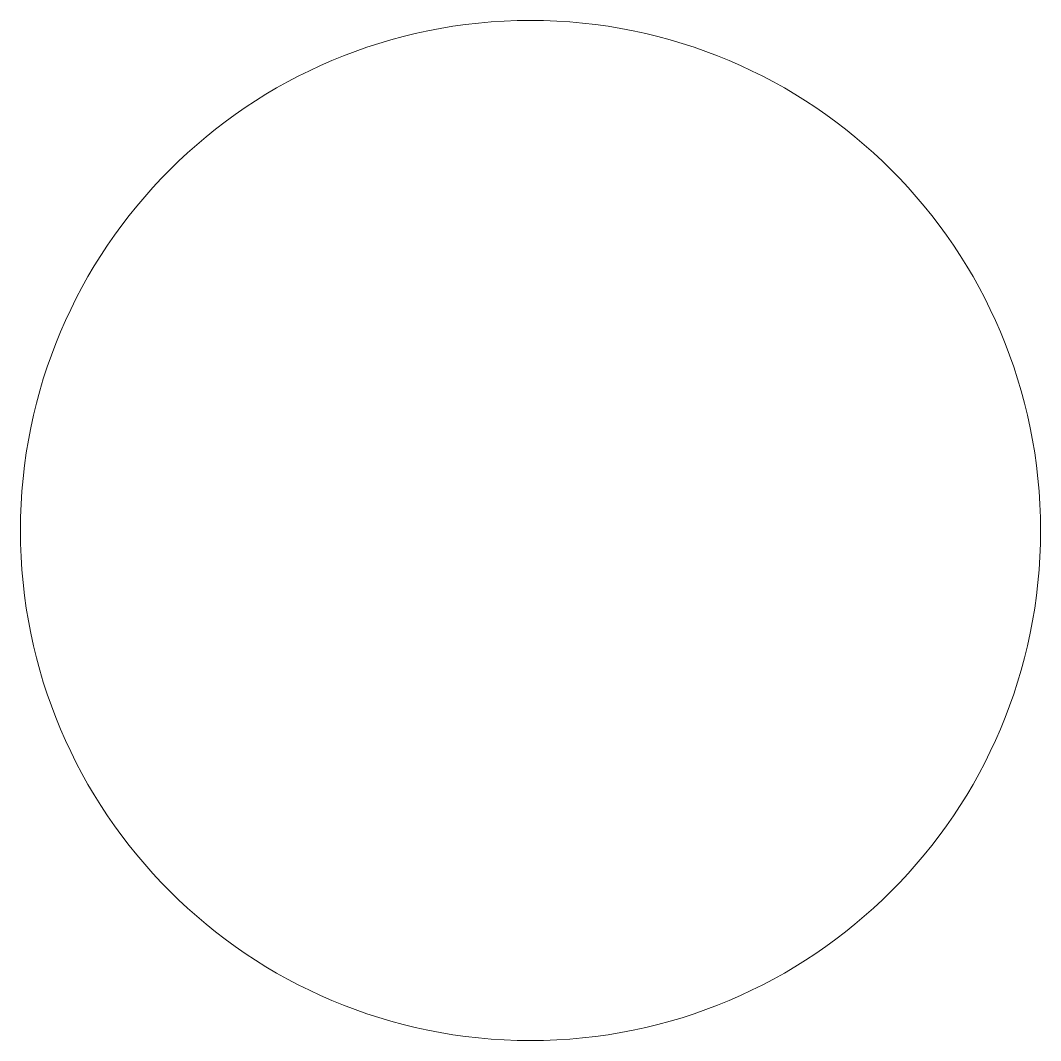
# Model space of a CAD drawing. Header units: millimetres. Extents: x -219 to 200, y -145 to 147.
# Drawn here: x 112.93 to 122.11, y 95.41 to 104.59 of the extents above; entities that cross this region are included whole.
import ezdxf

# ---------------------------------------------------------------- set-up
doc = ezdxf.new("R2010")
doc.units = ezdxf.units.MM
doc.header["$MEASUREMENT"] = 0
doc.layers.add('Camada 1', color=7, linetype='Continuous')

msp = doc.modelspace()

# ---------------------------------------------------------------- linework, layer by layer
at = {"layer": 'Camada 1', "color": 1, "lineweight": 9}
msp.add_open_spline([(117.5183, 104.5943), (117.5183, 104.5943), (117.3998, 104.5928), (117.3998, 104.5928), (117.3998, 104.5928), (117.3998, 104.5928), (117.282, 104.5883), (117.282, 104.5883), (117.282, 104.5883), (117.282, 104.5883), (117.1651, 104.5809), (117.1651, 104.5809), (117.1651, 104.5809), (117.1651, 104.5809), (117.0489, 104.5706), (117.0489, 104.5706), (117.0489, 104.5706), (117.0489, 104.5706), (116.9336, 104.5574), (116.9336, 104.5574), (116.9336, 104.5574), (116.9336, 104.5574), (116.8192, 104.5414), (116.8192, 104.5414), (116.8192, 104.5414), (116.8192, 104.5414), (116.7057, 104.5226), (116.7057, 104.5226), (116.7057, 104.5226), (116.7057, 104.5226), (116.5932, 104.501), (116.5932, 104.501), (116.5932, 104.501), (116.5932, 104.501), (116.4817, 104.4767), (116.4817, 104.4767), (116.4817, 104.4767), (116.4817, 104.4767), (116.3711, 104.4497), (116.3711, 104.4497), (116.3711, 104.4497), (116.3711, 104.4497), (116.2617, 104.4201), (116.2617, 104.4201), (116.2617, 104.4201), (116.2617, 104.4201), (116.1533, 104.3879), (116.1533, 104.3879), (116.1533, 104.3879), (116.1533, 104.3879), (116.0461, 104.3531), (116.0461, 104.3531), (116.0461, 104.3531), (116.0461, 104.3531), (115.94, 104.3157), (115.94, 104.3157), (115.94, 104.3157), (115.94, 104.3157), (115.8352, 104.2759), (115.8352, 104.2759), (115.8352, 104.2759), (115.8352, 104.2759), (115.7316, 104.2335), (115.7316, 104.2335), (115.7316, 104.2335), (115.7316, 104.2335), (115.6293, 104.1888), (115.6293, 104.1888), (115.6293, 104.1888), (115.6293, 104.1888), (115.5283, 104.1416), (115.5283, 104.1416), (115.5283, 104.1416), (115.5283, 104.1416), (115.4286, 104.0921), (115.4286, 104.0921), (115.4286, 104.0921), (115.4286, 104.0921), (115.3304, 104.0403), (115.3304, 104.0403), (115.3304, 104.0403), (115.3304, 104.0403), (115.2335, 103.9861), (115.2335, 103.9861), (115.2335, 103.9861), (115.2335, 103.9861), (115.1382, 103.9297), (115.1382, 103.9297), (115.1382, 103.9297), (115.1382, 103.9297), (115.0443, 103.8711), (115.0443, 103.8711), (115.0443, 103.8711), (115.0443, 103.8711), (114.9519, 103.8104), (114.9519, 103.8104), (114.9519, 103.8104), (114.9519, 103.8104), (114.8612, 103.7474), (114.8612, 103.7474), (114.8612, 103.7474), (114.8612, 103.7474), (114.772, 103.6824), (114.772, 103.6824), (114.772, 103.6824), (114.772, 103.6824), (114.6844, 103.6153), (114.6844, 103.6153), (114.6844, 103.6153), (114.6844, 103.6153), (114.5986, 103.5461), (114.5986, 103.5461), (114.5986, 103.5461), (114.5986, 103.5461), (114.5144, 103.475), (114.5144, 103.475), (114.5144, 103.475), (114.5144, 103.475), (114.432, 103.4019), (114.432, 103.4019), (114.432, 103.4019), (114.432, 103.4019), (114.3514, 103.3268), (114.3514, 103.3268), (114.3514, 103.3268), (114.3514, 103.3268), (114.2726, 103.2499), (114.2726, 103.2499), (114.2726, 103.2499), (114.2726, 103.2499), (114.1957, 103.1711), (114.1957, 103.1711), (114.1957, 103.1711), (114.1957, 103.1711), (114.1206, 103.0905), (114.1206, 103.0905), (114.1206, 103.0905), (114.1206, 103.0905), (114.0475, 103.0081), (114.0475, 103.0081), (114.0475, 103.0081), (114.0475, 103.0081), (113.9764, 102.9239), (113.9764, 102.9239), (113.9764, 102.9239), (113.9764, 102.9239), (113.9072, 102.8381), (113.9072, 102.8381), (113.9072, 102.8381), (113.9072, 102.8381), (113.8401, 102.7505), (113.8401, 102.7505), (113.8401, 102.7505), (113.8401, 102.7505), (113.7751, 102.6614), (113.7751, 102.6614), (113.7751, 102.6614), (113.7751, 102.6614), (113.7121, 102.5706), (113.7121, 102.5706), (113.7121, 102.5706), (113.7121, 102.5706), (113.6514, 102.4782), (113.6514, 102.4782), (113.6514, 102.4782), (113.6514, 102.4782), (113.5928, 102.3844), (113.5928, 102.3844), (113.5928, 102.3844), (113.5928, 102.3844), (113.5364, 102.289), (113.5364, 102.289), (113.5364, 102.289), (113.5364, 102.289), (113.4822, 102.1922), (113.4822, 102.1922), (113.4822, 102.1922), (113.4822, 102.1922), (113.4304, 102.0939), (113.4304, 102.0939), (113.4304, 102.0939), (113.4304, 102.0939), (113.3809, 101.9942), (113.3809, 101.9942), (113.3809, 101.9942), (113.3809, 101.9942), (113.3337, 101.8932), (113.3337, 101.8932), (113.3337, 101.8932), (113.3337, 101.8932), (113.289, 101.7909), (113.289, 101.7909), (113.289, 101.7909), (113.289, 101.7909), (113.2466, 101.6873), (113.2466, 101.6873), (113.2466, 101.6873), (113.2466, 101.6873), (113.2068, 101.5825), (113.2068, 101.5825), (113.2068, 101.5825), (113.2068, 101.5825), (113.1694, 101.4765), (113.1694, 101.4765), (113.1694, 101.4765), (113.1694, 101.4765), (113.1346, 101.3692), (113.1346, 101.3692), (113.1346, 101.3692), (113.1346, 101.3692), (113.1024, 101.2609), (113.1024, 101.2609), (113.1024, 101.2609), (113.1024, 101.2609), (113.0728, 101.1514), (113.0728, 101.1514), (113.0728, 101.1514), (113.0728, 101.1514), (113.0458, 101.0409), (113.0458, 101.0409), (113.0458, 101.0409), (113.0458, 101.0409), (113.0215, 100.9294), (113.0215, 100.9294), (113.0215, 100.9294), (113.0215, 100.9294), (112.9999, 100.8168), (112.9999, 100.8168), (112.9999, 100.8168), (112.9999, 100.8168), (112.9811, 100.7033), (112.9811, 100.7033), (112.9811, 100.7033), (112.9811, 100.7033), (112.9651, 100.5889), (112.9651, 100.5889), (112.9651, 100.5889), (112.9651, 100.5889), (112.9519, 100.4736), (112.9519, 100.4736), (112.9519, 100.4736), (112.9519, 100.4736), (112.9416, 100.3575), (112.9416, 100.3575), (112.9416, 100.3575), (112.9416, 100.3575), (112.9342, 100.2405), (112.9342, 100.2405), (112.9342, 100.2405), (112.9342, 100.2405), (112.9297, 100.1228), (112.9297, 100.1228), (112.9297, 100.1228), (112.9297, 100.1228), (112.9283, 100.0044), (112.9283, 100.0044), (112.9283, 100.0044), (112.9283, 100.0044), (112.9297, 99.8859), (112.9297, 99.8859), (112.9297, 99.8859), (112.9297, 99.8859), (112.9342, 99.7681), (112.9342, 99.7681), (112.9342, 99.7681), (112.9342, 99.7681), (112.9416, 99.6512), (112.9416, 99.6512), (112.9416, 99.6512), (112.9416, 99.6512), (112.9519, 99.535), (112.9519, 99.535), (112.9519, 99.535), (112.9519, 99.535), (112.9651, 99.4197), (112.9651, 99.4197), (112.9651, 99.4197), (112.9651, 99.4197), (112.9811, 99.3053), (112.9811, 99.3053), (112.9811, 99.3053), (112.9811, 99.3053), (112.9999, 99.1918), (112.9999, 99.1918), (112.9999, 99.1918), (112.9999, 99.1918), (113.0215, 99.0793), (113.0215, 99.0793), (113.0215, 99.0793), (113.0215, 99.0793), (113.0458, 98.9678), (113.0458, 98.9678), (113.0458, 98.9678), (113.0458, 98.9678), (113.0728, 98.8572), (113.0728, 98.8572), (113.0728, 98.8572), (113.0728, 98.8572), (113.1024, 98.7478), (113.1024, 98.7478), (113.1024, 98.7478), (113.1024, 98.7478), (113.1346, 98.6394), (113.1346, 98.6394), (113.1346, 98.6394), (113.1346, 98.6394), (113.1694, 98.5322), (113.1694, 98.5322), (113.1694, 98.5322), (113.1694, 98.5322), (113.2068, 98.4261), (113.2068, 98.4261), (113.2068, 98.4261), (113.2068, 98.4261), (113.2466, 98.3213), (113.2466, 98.3213), (113.2466, 98.3213), (113.2466, 98.3213), (113.289, 98.2177), (113.289, 98.2177), (113.289, 98.2177), (113.289, 98.2177), (113.3337, 98.1154), (113.3337, 98.1154), (113.3337, 98.1154), (113.3337, 98.1154), (113.3809, 98.0144), (113.3809, 98.0144), (113.3809, 98.0144), (113.3809, 98.0144), (113.4304, 97.9147), (113.4304, 97.9147), (113.4304, 97.9147), (113.4304, 97.9147), (113.4822, 97.8165), (113.4822, 97.8165), (113.4822, 97.8165), (113.4822, 97.8165), (113.5364, 97.7196), (113.5364, 97.7196), (113.5364, 97.7196), (113.5364, 97.7196), (113.5928, 97.6243), (113.5928, 97.6243), (113.5928, 97.6243), (113.5928, 97.6243), (113.6514, 97.5304), (113.6514, 97.5304), (113.6514, 97.5304), (113.6514, 97.5304), (113.7121, 97.438), (113.7121, 97.438), (113.7121, 97.438), (113.7121, 97.438), (113.7751, 97.3472), (113.7751, 97.3472), (113.7751, 97.3472), (113.7751, 97.3472), (113.8401, 97.2581), (113.8401, 97.2581), (113.8401, 97.2581), (113.8401, 97.2581), (113.9072, 97.1705), (113.9072, 97.1705), (113.9072, 97.1705), (113.9072, 97.1705), (113.9764, 97.0847), (113.9764, 97.0847), (113.9764, 97.0847), (113.9764, 97.0847), (114.0475, 97.0005), (114.0475, 97.0005), (114.0475, 97.0005), (114.0475, 97.0005), (114.1206, 96.9181), (114.1206, 96.9181), (114.1206, 96.9181), (114.1206, 96.9181), (114.1957, 96.8375), (114.1957, 96.8375), (114.1957, 96.8375), (114.1957, 96.8375), (114.2726, 96.7587), (114.2726, 96.7587), (114.2726, 96.7587), (114.2726, 96.7587), (114.3514, 96.6818), (114.3514, 96.6818), (114.3514, 96.6818), (114.3514, 96.6818), (114.432, 96.6067), (114.432, 96.6067), (114.432, 96.6067), (114.432, 96.6067), (114.5144, 96.5336), (114.5144, 96.5336), (114.5144, 96.5336), (114.5144, 96.5336), (114.5986, 96.4625), (114.5986, 96.4625), (114.5986, 96.4625), (114.5986, 96.4625), (114.6844, 96.3933), (114.6844, 96.3933), (114.6844, 96.3933), (114.6844, 96.3933), (114.772, 96.3262), (114.772, 96.3262), (114.772, 96.3262), (114.772, 96.3262), (114.8611, 96.2612), (114.8611, 96.2612), (114.8611, 96.2612), (114.8611, 96.2612), (114.9519, 96.1982), (114.9519, 96.1982), (114.9519, 96.1982), (114.9519, 96.1982), (115.0443, 96.1374), (115.0443, 96.1374), (115.0443, 96.1374), (115.0443, 96.1374), (115.1381, 96.0788), (115.1381, 96.0788), (115.1381, 96.0788), (115.1381, 96.0788), (115.2335, 96.0224), (115.2335, 96.0224), (115.2335, 96.0224), (115.2335, 96.0224), (115.3303, 95.9683), (115.3303, 95.9683), (115.3303, 95.9683), (115.3303, 95.9683), (115.4286, 95.9165), (115.4286, 95.9165), (115.4286, 95.9165), (115.4286, 95.9165), (115.5283, 95.8669), (115.5283, 95.8669), (115.5283, 95.8669), (115.5283, 95.8669), (115.6293, 95.8198), (115.6293, 95.8198), (115.6293, 95.8198), (115.6293, 95.8198), (115.7316, 95.775), (115.7316, 95.775), (115.7316, 95.775), (115.7316, 95.775), (115.8352, 95.7327), (115.8352, 95.7327), (115.8352, 95.7327), (115.8352, 95.7327), (115.94, 95.6928), (115.94, 95.6928), (115.94, 95.6928), (115.94, 95.6928), (116.046, 95.6555), (116.046, 95.6555), (116.046, 95.6555), (116.046, 95.6555), (116.1533, 95.6207), (116.1533, 95.6207), (116.1533, 95.6207), (116.1533, 95.6207), (116.2616, 95.5884), (116.2616, 95.5884), (116.2616, 95.5884), (116.2616, 95.5884), (116.3711, 95.5588), (116.3711, 95.5588), (116.3711, 95.5588), (116.3711, 95.5588), (116.4816, 95.5318), (116.4816, 95.5318), (116.4816, 95.5318), (116.4816, 95.5318), (116.5931, 95.5075), (116.5931, 95.5075), (116.5931, 95.5075), (116.5931, 95.5075), (116.7057, 95.486), (116.7057, 95.486), (116.7057, 95.486), (116.7057, 95.486), (116.8192, 95.4672), (116.8192, 95.4672), (116.8192, 95.4672), (116.8192, 95.4672), (116.9336, 95.4511), (116.9336, 95.4511), (116.9336, 95.4511), (116.9336, 95.4511), (117.0489, 95.438), (117.0489, 95.438), (117.0489, 95.438), (117.0489, 95.438), (117.165, 95.4276), (117.165, 95.4276), (117.165, 95.4276), (117.165, 95.4276), (117.282, 95.4202), (117.282, 95.4202), (117.282, 95.4202), (117.282, 95.4202), (117.3997, 95.4158), (117.3997, 95.4158), (117.3997, 95.4158), (117.3997, 95.4158), (117.5182, 95.4143), (117.5182, 95.4143), (117.5182, 95.4143), (117.5182, 95.4143), (117.6366, 95.4157), (117.6366, 95.4157), (117.6366, 95.4157), (117.6366, 95.4157), (117.7544, 95.4202), (117.7544, 95.4202), (117.7544, 95.4202), (117.7544, 95.4202), (117.8713, 95.4276), (117.8713, 95.4276), (117.8713, 95.4276), (117.8713, 95.4276), (117.9875, 95.4379), (117.9875, 95.4379), (117.9875, 95.4379), (117.9875, 95.4379), (118.1028, 95.4511), (118.1028, 95.4511), (118.1028, 95.4511), (118.1028, 95.4511), (118.2172, 95.4671), (118.2172, 95.4671), (118.2172, 95.4671), (118.2172, 95.4671), (118.3307, 95.4859), (118.3307, 95.4859), (118.3307, 95.4859), (118.3307, 95.4859), (118.4432, 95.5075), (118.4432, 95.5075), (118.4432, 95.5075), (118.4432, 95.5075), (118.5547, 95.5318), (118.5547, 95.5318), (118.5547, 95.5318), (118.5547, 95.5318), (118.6653, 95.5588), (118.6653, 95.5588), (118.6653, 95.5588), (118.6653, 95.5588), (118.7747, 95.5884), (118.7747, 95.5884), (118.7747, 95.5884), (118.7747, 95.5884), (118.8831, 95.6206), (118.8831, 95.6206), (118.8831, 95.6206), (118.8831, 95.6206), (118.9903, 95.6554), (118.9903, 95.6554), (118.9903, 95.6554), (118.9903, 95.6554), (119.0964, 95.6928), (119.0964, 95.6928), (119.0964, 95.6928), (119.0964, 95.6928), (119.2012, 95.7326), (119.2012, 95.7326), (119.2012, 95.7326), (119.2012, 95.7326), (119.3048, 95.775), (119.3048, 95.775), (119.3048, 95.775), (119.3048, 95.775), (119.4071, 95.8197), (119.4071, 95.8197), (119.4071, 95.8197), (119.4071, 95.8197), (119.5081, 95.8669), (119.5081, 95.8669), (119.5081, 95.8669), (119.5081, 95.8669), (119.6078, 95.9164), (119.6078, 95.9164), (119.6078, 95.9164), (119.6078, 95.9164), (119.706, 95.9682), (119.706, 95.9682), (119.706, 95.9682), (119.706, 95.9682), (119.8029, 96.0224), (119.8029, 96.0224), (119.8029, 96.0224), (119.8029, 96.0224), (119.8982, 96.0788), (119.8982, 96.0788), (119.8982, 96.0788), (119.8982, 96.0788), (119.9921, 96.1374), (119.9921, 96.1374), (119.9921, 96.1374), (119.9921, 96.1374), (120.0845, 96.1981), (120.0845, 96.1981), (120.0845, 96.1981), (120.0845, 96.1981), (120.1753, 96.2611), (120.1753, 96.2611), (120.1753, 96.2611), (120.1753, 96.2611), (120.2644, 96.3261), (120.2644, 96.3261), (120.2644, 96.3261), (120.2644, 96.3261), (120.352, 96.3932), (120.352, 96.3932), (120.352, 96.3932), (120.352, 96.3932), (120.4378, 96.4624), (120.4378, 96.4624), (120.4378, 96.4624), (120.4378, 96.4624), (120.522, 96.5335), (120.522, 96.5335), (120.522, 96.5335), (120.522, 96.5335), (120.6044, 96.6066), (120.6044, 96.6066), (120.6044, 96.6066), (120.6044, 96.6066), (120.685, 96.6817), (120.685, 96.6817), (120.685, 96.6817), (120.685, 96.6817), (120.7638, 96.7586), (120.7638, 96.7586), (120.7638, 96.7586), (120.7638, 96.7586), (120.8407, 96.8374), (120.8407, 96.8374), (120.8407, 96.8374), (120.8407, 96.8374), (120.9158, 96.918), (120.9158, 96.918), (120.9158, 96.918), (120.9158, 96.918), (120.9889, 97.0004), (120.9889, 97.0004), (120.9889, 97.0004), (120.9889, 97.0004), (121.06, 97.0846), (121.06, 97.0846), (121.06, 97.0846), (121.06, 97.0846), (121.1292, 97.1704), (121.1292, 97.1704), (121.1292, 97.1704), (121.1292, 97.1704), (121.1963, 97.258), (121.1963, 97.258), (121.1963, 97.258), (121.1963, 97.258), (121.2613, 97.3472), (121.2613, 97.3472), (121.2613, 97.3472), (121.2613, 97.3472), (121.3243, 97.4379), (121.3243, 97.4379), (121.3243, 97.4379), (121.3243, 97.4379), (121.3851, 97.5303), (121.3851, 97.5303), (121.3851, 97.5303), (121.3851, 97.5303), (121.4437, 97.6242), (121.4437, 97.6242), (121.4437, 97.6242), (121.4437, 97.6242), (121.5001, 97.7195), (121.5001, 97.7195), (121.5001, 97.7195), (121.5001, 97.7195), (121.5542, 97.8164), (121.5542, 97.8164), (121.5542, 97.8164), (121.5542, 97.8164), (121.606, 97.9146), (121.606, 97.9146), (121.606, 97.9146), (121.606, 97.9146), (121.6556, 98.0143), (121.6556, 98.0143), (121.6556, 98.0143), (121.6556, 98.0143), (121.7027, 98.1153), (121.7027, 98.1153), (121.7027, 98.1153), (121.7027, 98.1153), (121.7475, 98.2176), (121.7475, 98.2176), (121.7475, 98.2176), (121.7475, 98.2176), (121.7898, 98.3212), (121.7898, 98.3212), (121.7898, 98.3212), (121.7898, 98.3212), (121.8297, 98.426), (121.8297, 98.426), (121.8297, 98.426), (121.8297, 98.426), (121.867, 98.5321), (121.867, 98.5321), (121.867, 98.5321), (121.867, 98.5321), (121.9018, 98.6393), (121.9018, 98.6393), (121.9018, 98.6393), (121.9018, 98.6393), (121.9341, 98.7477), (121.9341, 98.7477), (121.9341, 98.7477), (121.9341, 98.7477), (121.9637, 98.8571), (121.9637, 98.8571), (121.9637, 98.8571), (121.9637, 98.8571), (121.9907, 98.9677), (121.9907, 98.9677), (121.9907, 98.9677), (121.9907, 98.9677), (122.015, 99.0792), (122.015, 99.0792), (122.015, 99.0792), (122.015, 99.0792), (122.0365, 99.1917), (122.0365, 99.1917), (122.0365, 99.1917), (122.0365, 99.1917), (122.0553, 99.3052), (122.0553, 99.3052), (122.0553, 99.3052), (122.0553, 99.3052), (122.0714, 99.4196), (122.0714, 99.4196), (122.0714, 99.4196), (122.0714, 99.4196), (122.0845, 99.5349), (122.0845, 99.5349), (122.0845, 99.5349), (122.0845, 99.5349), (122.0949, 99.6511), (122.0949, 99.6511), (122.0949, 99.6511), (122.0949, 99.6511), (122.1023, 99.768), (122.1023, 99.768), (122.1023, 99.768), (122.1023, 99.768), (122.1067, 99.8858), (122.1067, 99.8858), (122.1067, 99.8858), (122.1067, 99.8858), (122.1083, 100.0043), (122.1083, 100.0043), (122.1083, 100.0043), (122.1083, 100.0043), (122.1068, 100.1227), (122.1068, 100.1227), (122.1068, 100.1227), (122.1068, 100.1227), (122.1023, 100.2405), (122.1023, 100.2405), (122.1023, 100.2405), (122.1023, 100.2405), (122.0949, 100.3574), (122.0949, 100.3574), (122.0949, 100.3574), (122.0949, 100.3574), (122.0846, 100.4736), (122.0846, 100.4736), (122.0846, 100.4736), (122.0846, 100.4736), (122.0714, 100.5889), (122.0714, 100.5889), (122.0714, 100.5889), (122.0714, 100.5889), (122.0554, 100.7033), (122.0554, 100.7033), (122.0554, 100.7033), (122.0554, 100.7033), (122.0366, 100.8168), (122.0366, 100.8168), (122.0366, 100.8168), (122.0366, 100.8168), (122.015, 100.9293), (122.015, 100.9293), (122.015, 100.9293), (122.015, 100.9293), (121.9907, 101.0408), (121.9907, 101.0408), (121.9907, 101.0408), (121.9907, 101.0408), (121.9637, 101.1514), (121.9637, 101.1514), (121.9637, 101.1514), (121.9637, 101.1514), (121.9341, 101.2608), (121.9341, 101.2608), (121.9341, 101.2608), (121.9341, 101.2608), (121.9019, 101.3692), (121.9019, 101.3692), (121.9019, 101.3692), (121.9019, 101.3692), (121.8671, 101.4764), (121.8671, 101.4764), (121.8671, 101.4764), (121.8671, 101.4764), (121.8297, 101.5825), (121.8297, 101.5825), (121.8297, 101.5825), (121.8297, 101.5825), (121.7899, 101.6873), (121.7899, 101.6873), (121.7899, 101.6873), (121.7899, 101.6873), (121.7475, 101.7909), (121.7475, 101.7909), (121.7475, 101.7909), (121.7475, 101.7909), (121.7028, 101.8932), (121.7028, 101.8932), (121.7028, 101.8932), (121.7028, 101.8932), (121.6556, 101.9942), (121.6556, 101.9942), (121.6556, 101.9942), (121.6556, 101.9942), (121.6061, 102.0939), (121.6061, 102.0939), (121.6061, 102.0939), (121.6061, 102.0939), (121.5543, 102.1921), (121.5543, 102.1921), (121.5543, 102.1921), (121.5543, 102.1921), (121.5001, 102.289), (121.5001, 102.289), (121.5001, 102.289), (121.5001, 102.289), (121.4437, 102.3843), (121.4437, 102.3843), (121.4437, 102.3843), (121.4437, 102.3843), (121.3851, 102.4782), (121.3851, 102.4782), (121.3851, 102.4782), (121.3851, 102.4782), (121.3244, 102.5706), (121.3244, 102.5706), (121.3244, 102.5706), (121.3244, 102.5706), (121.2614, 102.6613), (121.2614, 102.6613), (121.2614, 102.6613), (121.2614, 102.6613), (121.1964, 102.7505), (121.1964, 102.7505), (121.1964, 102.7505), (121.1964, 102.7505), (121.1293, 102.8381), (121.1293, 102.8381), (121.1293, 102.8381), (121.1293, 102.8381), (121.0601, 102.9239), (121.0601, 102.9239), (121.0601, 102.9239), (121.0601, 102.9239), (120.989, 103.0081), (120.989, 103.0081), (120.989, 103.0081), (120.989, 103.0081), (120.9159, 103.0905), (120.9159, 103.0905), (120.9159, 103.0905), (120.9159, 103.0905), (120.8408, 103.1711), (120.8408, 103.1711), (120.8408, 103.1711), (120.8408, 103.1711), (120.7639, 103.2499), (120.7639, 103.2499), (120.7639, 103.2499), (120.7639, 103.2499), (120.6851, 103.3268), (120.6851, 103.3268), (120.6851, 103.3268), (120.6851, 103.3268), (120.6045, 103.4019), (120.6045, 103.4019), (120.6045, 103.4019), (120.6045, 103.4019), (120.5221, 103.475), (120.5221, 103.475), (120.5221, 103.475), (120.5221, 103.475), (120.4379, 103.5461), (120.4379, 103.5461), (120.4379, 103.5461), (120.4379, 103.5461), (120.3521, 103.6153), (120.3521, 103.6153), (120.3521, 103.6153), (120.3521, 103.6153), (120.2645, 103.6824), (120.2645, 103.6824), (120.2645, 103.6824), (120.2645, 103.6824), (120.1753, 103.7474), (120.1753, 103.7474), (120.1753, 103.7474), (120.1753, 103.7474), (120.0846, 103.8104), (120.0846, 103.8104), (120.0846, 103.8104), (120.0846, 103.8104), (119.9922, 103.8711), (119.9922, 103.8711), (119.9922, 103.8711), (119.9922, 103.8711), (119.8983, 103.9297), (119.8983, 103.9297), (119.8983, 103.9297), (119.8983, 103.9297), (119.803, 103.9861), (119.803, 103.9861), (119.803, 103.9861), (119.803, 103.9861), (119.7061, 104.0403), (119.7061, 104.0403), (119.7061, 104.0403), (119.7061, 104.0403), (119.6079, 104.0921), (119.6079, 104.0921), (119.6079, 104.0921), (119.6079, 104.0921), (119.5082, 104.1416), (119.5082, 104.1416), (119.5082, 104.1416), (119.5082, 104.1416), (119.4072, 104.1888), (119.4072, 104.1888), (119.4072, 104.1888), (119.4072, 104.1888), (119.3049, 104.2335), (119.3049, 104.2335), (119.3049, 104.2335), (119.3049, 104.2335), (119.2013, 104.2759), (119.2013, 104.2759), (119.2013, 104.2759), (119.2013, 104.2759), (119.0965, 104.3157), (119.0965, 104.3157), (119.0965, 104.3157), (119.0965, 104.3157), (118.9904, 104.3531), (118.9904, 104.3531), (118.9904, 104.3531), (118.9904, 104.3531), (118.8832, 104.3879), (118.8832, 104.3879), (118.8832, 104.3879), (118.8832, 104.3879), (118.7748, 104.4201), (118.7748, 104.4201), (118.7748, 104.4201), (118.7748, 104.4201), (118.6654, 104.4497), (118.6654, 104.4497), (118.6654, 104.4497), (118.6654, 104.4497), (118.5548, 104.4767), (118.5548, 104.4767), (118.5548, 104.4767), (118.5548, 104.4767), (118.4433, 104.501), (118.4433, 104.501), (118.4433, 104.501), (118.4433, 104.501), (118.3308, 104.5226), (118.3308, 104.5226), (118.3308, 104.5226), (118.3308, 104.5226), (118.2173, 104.5414), (118.2173, 104.5414), (118.2173, 104.5414), (118.2173, 104.5414), (118.1029, 104.5574), (118.1029, 104.5574), (118.1029, 104.5574), (118.1029, 104.5574), (117.9876, 104.5706), (117.9876, 104.5706), (117.9876, 104.5706), (117.9876, 104.5706), (117.8714, 104.5809), (117.8714, 104.5809), (117.8714, 104.5809), (117.8714, 104.5809), (117.7545, 104.5883), (117.7545, 104.5883), (117.7545, 104.5883), (117.7545, 104.5883), (117.6367, 104.5928), (117.6367, 104.5928), (117.6367, 104.5928), (117.6367, 104.5928), (117.5183, 104.5943), (117.5183, 104.5943)], degree=3, knots=[0, 0, 0, 0, 0.003891, 0.003891, 0.003891, 0.003891, 0.007782, 0.007782, 0.007782, 0.007782, 0.011673, 0.011673, 0.011673, 0.011673, 0.015564, 0.015564, 0.015564, 0.015564, 0.019455, 0.019455, 0.019455, 0.019455, 0.023346, 0.023346, 0.023346, 0.023346, 0.027237, 0.027237, 0.027237, 0.027237, 0.031128, 0.031128, 0.031128, 0.031128, 0.035019, 0.035019, 0.035019, 0.035019, 0.038911, 0.038911, 0.038911, 0.038911, 0.042802, 0.042802, 0.042802, 0.042802, 0.046693, 0.046693, 0.046693, 0.046693, 0.050584, 0.050584, 0.050584, 0.050584, 0.054475, 0.054475, 0.054475, 0.054475, 0.058366, 0.058366, 0.058366, 0.058366, 0.062257, 0.062257, 0.062257, 0.062257, 0.066148, 0.066148, 0.066148, 0.066148, 0.070039, 0.070039, 0.070039, 0.070039, 0.07393, 0.07393, 0.07393, 0.07393, 0.077821, 0.077821, 0.077821, 0.077821, 0.081712, 0.081712, 0.081712, 0.081712, 0.085603, 0.085603, 0.085603, 0.085603, 0.089494, 0.089494, 0.089494, 0.089494, 0.093385, 0.093385, 0.093385, 0.093385, 0.097276, 0.097276, 0.097276, 0.097276, 0.101167, 0.101167, 0.101167, 0.101167, 0.105058, 0.105058, 0.105058, 0.105058, 0.108949, 0.108949, 0.108949, 0.108949, 0.11284, 0.11284, 0.11284, 0.11284, 0.116732, 0.116732, 0.116732, 0.116732, 0.120623, 0.120623, 0.120623, 0.120623, 0.124514, 0.124514, 0.124514, 0.124514, 0.128405, 0.128405, 0.128405, 0.128405, 0.132296, 0.132296, 0.132296, 0.132296, 0.136187, 0.136187, 0.136187, 0.136187, 0.140078, 0.140078, 0.140078, 0.140078, 0.143969, 0.143969, 0.143969, 0.143969, 0.14786, 0.14786, 0.14786, 0.14786, 0.151751, 0.151751, 0.151751, 0.151751, 0.155642, 0.155642, 0.155642, 0.155642, 0.159533, 0.159533, 0.159533, 0.159533, 0.163424, 0.163424, 0.163424, 0.163424, 0.167315, 0.167315, 0.167315, 0.167315, 0.171206, 0.171206, 0.171206, 0.171206, 0.175097, 0.175097, 0.175097, 0.175097, 0.178988, 0.178988, 0.178988, 0.178988, 0.182879, 0.182879, 0.182879, 0.182879, 0.18677, 0.18677, 0.18677, 0.18677, 0.190661, 0.190661, 0.190661, 0.190661, 0.194553, 0.194553, 0.194553, 0.194553, 0.198444, 0.198444, 0.198444, 0.198444, 0.202335, 0.202335, 0.202335, 0.202335, 0.206226, 0.206226, 0.206226, 0.206226, 0.210117, 0.210117, 0.210117, 0.210117, 0.214008, 0.214008, 0.214008, 0.214008, 0.217899, 0.217899, 0.217899, 0.217899, 0.22179, 0.22179, 0.22179, 0.22179, 0.225681, 0.225681, 0.225681, 0.225681, 0.229572, 0.229572, 0.229572, 0.229572, 0.233463, 0.233463, 0.233463, 0.233463, 0.237354, 0.237354, 0.237354, 0.237354, 0.241245, 0.241245, 0.241245, 0.241245, 0.245136, 0.245136, 0.245136, 0.245136, 0.249027, 0.249027, 0.249027, 0.249027, 0.252918, 0.252918, 0.252918, 0.252918, 0.256809, 0.256809, 0.256809, 0.256809, 0.2607, 0.2607, 0.2607, 0.2607, 0.264591, 0.264591, 0.264591, 0.264591, 0.268482, 0.268482, 0.268482, 0.268482, 0.272374, 0.272374, 0.272374, 0.272374, 0.276265, 0.276265, 0.276265, 0.276265, 0.280156, 0.280156, 0.280156, 0.280156, 0.284047, 0.284047, 0.284047, 0.284047, 0.287938, 0.287938, 0.287938, 0.287938, 0.291829, 0.291829, 0.291829, 0.291829, 0.29572, 0.29572, 0.29572, 0.29572, 0.299611, 0.299611, 0.299611, 0.299611, 0.303502, 0.303502, 0.303502, 0.303502, 0.307393, 0.307393, 0.307393, 0.307393, 0.311284, 0.311284, 0.311284, 0.311284, 0.315175, 0.315175, 0.315175, 0.315175, 0.319066, 0.319066, 0.319066, 0.319066, 0.322957, 0.322957, 0.322957, 0.322957, 0.326848, 0.326848, 0.326848, 0.326848, 0.330739, 0.330739, 0.330739, 0.330739, 0.33463, 0.33463, 0.33463, 0.33463, 0.338521, 0.338521, 0.338521, 0.338521, 0.342412, 0.342412, 0.342412, 0.342412, 0.346304, 0.346304, 0.346304, 0.346304, 0.350195, 0.350195, 0.350195, 0.350195, 0.354086, 0.354086, 0.354086, 0.354086, 0.357977, 0.357977, 0.357977, 0.357977, 0.361868, 0.361868, 0.361868, 0.361868, 0.365759, 0.365759, 0.365759, 0.365759, 0.36965, 0.36965, 0.36965, 0.36965, 0.373541, 0.373541, 0.373541, 0.373541, 0.377432, 0.377432, 0.377432, 0.377432, 0.381323, 0.381323, 0.381323, 0.381323, 0.385214, 0.385214, 0.385214, 0.385214, 0.389105, 0.389105, 0.389105, 0.389105, 0.392996, 0.392996, 0.392996, 0.392996, 0.396887, 0.396887, 0.396887, 0.396887, 0.400778, 0.400778, 0.400778, 0.400778, 0.404669, 0.404669, 0.404669, 0.404669, 0.40856, 0.40856, 0.40856, 0.40856, 0.412451, 0.412451, 0.412451, 0.412451, 0.416342, 0.416342, 0.416342, 0.416342, 0.420233, 0.420233, 0.420233, 0.420233, 0.424125, 0.424125, 0.424125, 0.424125, 0.428016, 0.428016, 0.428016, 0.428016, 0.431907, 0.431907, 0.431907, 0.431907, 0.435798, 0.435798, 0.435798, 0.435798, 0.439689, 0.439689, 0.439689, 0.439689, 0.44358, 0.44358, 0.44358, 0.44358, 0.447471, 0.447471, 0.447471, 0.447471, 0.451362, 0.451362, 0.451362, 0.451362, 0.455253, 0.455253, 0.455253, 0.455253, 0.459144, 0.459144, 0.459144, 0.459144, 0.463035, 0.463035, 0.463035, 0.463035, 0.466926, 0.466926, 0.466926, 0.466926, 0.470817, 0.470817, 0.470817, 0.470817, 0.474708, 0.474708, 0.474708, 0.474708, 0.478599, 0.478599, 0.478599, 0.478599, 0.48249, 0.48249, 0.48249, 0.48249, 0.486381, 0.486381, 0.486381, 0.486381, 0.490272, 0.490272, 0.490272, 0.490272, 0.494163, 0.494163, 0.494163, 0.494163, 0.498054, 0.498054, 0.498054, 0.498054, 0.501946, 0.501946, 0.501946, 0.501946, 0.505837, 0.505837, 0.505837, 0.505837, 0.509728, 0.509728, 0.509728, 0.509728, 0.513619, 0.513619, 0.513619, 0.513619, 0.51751, 0.51751, 0.51751, 0.51751, 0.521401, 0.521401, 0.521401, 0.521401, 0.525292, 0.525292, 0.525292, 0.525292, 0.529183, 0.529183, 0.529183, 0.529183, 0.533074, 0.533074, 0.533074, 0.533074, 0.536965, 0.536965, 0.536965, 0.536965, 0.540856, 0.540856, 0.540856, 0.540856, 0.544747, 0.544747, 0.544747, 0.544747, 0.548638, 0.548638, 0.548638, 0.548638, 0.552529, 0.552529, 0.552529, 0.552529, 0.55642, 0.55642, 0.55642, 0.55642, 0.560311, 0.560311, 0.560311, 0.560311, 0.564202, 0.564202, 0.564202, 0.564202, 0.568093, 0.568093, 0.568093, 0.568093, 0.571984, 0.571984, 0.571984, 0.571984, 0.575875, 0.575875, 0.575875, 0.575875, 0.579767, 0.579767, 0.579767, 0.579767, 0.583658, 0.583658, 0.583658, 0.583658, 0.587549, 0.587549, 0.587549, 0.587549, 0.59144, 0.59144, 0.59144, 0.59144, 0.595331, 0.595331, 0.595331, 0.595331, 0.599222, 0.599222, 0.599222, 0.599222, 0.603113, 0.603113, 0.603113, 0.603113, 0.607004, 0.607004, 0.607004, 0.607004, 0.610895, 0.610895, 0.610895, 0.610895, 0.614786, 0.614786, 0.614786, 0.614786, 0.618677, 0.618677, 0.618677, 0.618677, 0.622568, 0.622568, 0.622568, 0.622568, 0.626459, 0.626459, 0.626459, 0.626459, 0.63035, 0.63035, 0.63035, 0.63035, 0.634241, 0.634241, 0.634241, 0.634241, 0.638132, 0.638132, 0.638132, 0.638132, 0.642023, 0.642023, 0.642023, 0.642023, 0.645914, 0.645914, 0.645914, 0.645914, 0.649805, 0.649805, 0.649805, 0.649805, 0.653696, 0.653696, 0.653696, 0.653696, 0.657588, 0.657588, 0.657588, 0.657588, 0.661479, 0.661479, 0.661479, 0.661479, 0.66537, 0.66537, 0.66537, 0.66537, 0.669261, 0.669261, 0.669261, 0.669261, 0.673152, 0.673152, 0.673152, 0.673152, 0.677043, 0.677043, 0.677043, 0.677043, 0.680934, 0.680934, 0.680934, 0.680934, 0.684825, 0.684825, 0.684825, 0.684825, 0.688716, 0.688716, 0.688716, 0.688716, 0.692607, 0.692607, 0.692607, 0.692607, 0.696498, 0.696498, 0.696498, 0.696498, 0.700389, 0.700389, 0.700389, 0.700389, 0.70428, 0.70428, 0.70428, 0.70428, 0.708171, 0.708171, 0.708171, 0.708171, 0.712062, 0.712062, 0.712062, 0.712062, 0.715953, 0.715953, 0.715953, 0.715953, 0.719844, 0.719844, 0.719844, 0.719844, 0.723735, 0.723735, 0.723735, 0.723735, 0.727626, 0.727626, 0.727626, 0.727626, 0.731518, 0.731518, 0.731518, 0.731518, 0.735409, 0.735409, 0.735409, 0.735409, 0.7393, 0.7393, 0.7393, 0.7393, 0.743191, 0.743191, 0.743191, 0.743191, 0.747082, 0.747082, 0.747082, 0.747082, 0.750973, 0.750973, 0.750973, 0.750973, 0.754864, 0.754864, 0.754864, 0.754864, 0.758755, 0.758755, 0.758755, 0.758755, 0.762646, 0.762646, 0.762646, 0.762646, 0.766537, 0.766537, 0.766537, 0.766537, 0.770428, 0.770428, 0.770428, 0.770428, 0.774319, 0.774319, 0.774319, 0.774319, 0.77821, 0.77821, 0.77821, 0.77821, 0.782101, 0.782101, 0.782101, 0.782101, 0.785992, 0.785992, 0.785992, 0.785992, 0.789883, 0.789883, 0.789883, 0.789883, 0.793774, 0.793774, 0.793774, 0.793774, 0.797665, 0.797665, 0.797665, 0.797665, 0.801556, 0.801556, 0.801556, 0.801556, 0.805447, 0.805447, 0.805447, 0.805447, 0.809339, 0.809339, 0.809339, 0.809339, 0.81323, 0.81323, 0.81323, 0.81323, 0.817121, 0.817121, 0.817121, 0.817121, 0.821012, 0.821012, 0.821012, 0.821012, 0.824903, 0.824903, 0.824903, 0.824903, 0.828794, 0.828794, 0.828794, 0.828794, 0.832685, 0.832685, 0.832685, 0.832685, 0.836576, 0.836576, 0.836576, 0.836576, 0.840467, 0.840467, 0.840467, 0.840467, 0.844358, 0.844358, 0.844358, 0.844358, 0.848249, 0.848249, 0.848249, 0.848249, 0.85214, 0.85214, 0.85214, 0.85214, 0.856031, 0.856031, 0.856031, 0.856031, 0.859922, 0.859922, 0.859922, 0.859922, 0.863813, 0.863813, 0.863813, 0.863813, 0.867704, 0.867704, 0.867704, 0.867704, 0.871595, 0.871595, 0.871595, 0.871595, 0.875486, 0.875486, 0.875486, 0.875486, 0.879377, 0.879377, 0.879377, 0.879377, 0.883268, 0.883268, 0.883268, 0.883268, 0.88716, 0.88716, 0.88716, 0.88716, 0.891051, 0.891051, 0.891051, 0.891051, 0.894942, 0.894942, 0.894942, 0.894942, 0.898833, 0.898833, 0.898833, 0.898833, 0.902724, 0.902724, 0.902724, 0.902724, 0.906615, 0.906615, 0.906615, 0.906615, 0.910506, 0.910506, 0.910506, 0.910506, 0.914397, 0.914397, 0.914397, 0.914397, 0.918288, 0.918288, 0.918288, 0.918288, 0.922179, 0.922179, 0.922179, 0.922179, 0.92607, 0.92607, 0.92607, 0.92607, 0.929961, 0.929961, 0.929961, 0.929961, 0.933852, 0.933852, 0.933852, 0.933852, 0.937743, 0.937743, 0.937743, 0.937743, 0.941634, 0.941634, 0.941634, 0.941634, 0.945525, 0.945525, 0.945525, 0.945525, 0.949416, 0.949416, 0.949416, 0.949416, 0.953307, 0.953307, 0.953307, 0.953307, 0.957198, 0.957198, 0.957198, 0.957198, 0.961089, 0.961089, 0.961089, 0.961089, 0.964981, 0.964981, 0.964981, 0.964981, 0.968872, 0.968872, 0.968872, 0.968872, 0.972763, 0.972763, 0.972763, 0.972763, 0.976654, 0.976654, 0.976654, 0.976654, 0.980545, 0.980545, 0.980545, 0.980545, 0.984436, 0.984436, 0.984436, 0.984436, 0.988327, 0.988327, 0.988327, 0.988327, 0.992218, 0.992218, 0.992218, 0.992218, 1, 1, 1, 1], dxfattribs=at)

doc.saveas('drawing.dxf')
